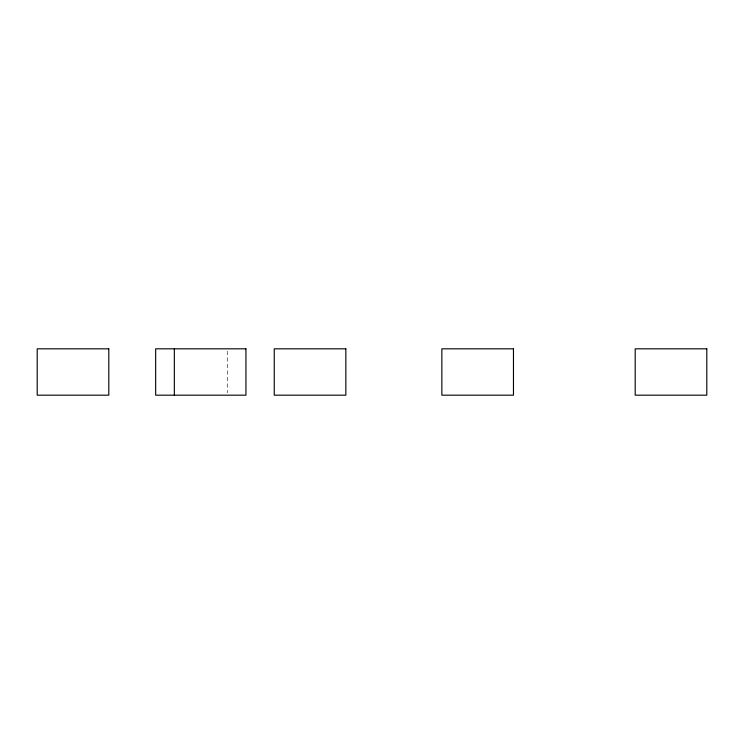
<?xml version="1.0" encoding="UTF-8"?>
<svg xmlns="http://www.w3.org/2000/svg" width="744" height="744" viewBox="0 0 744 744"><rect width="100%" height="100%" fill="white"/><g stroke="black" fill="none" stroke-linecap="round" stroke-linejoin="round"><path stroke-width="0.56" stroke-dasharray="3.72 2.79" d="M227.255 351.14L227.255 392.86"/><path stroke-width="1.12" d="M174.338 348.824L174.338 395.176M108.801 348.824L37.2 348.824L37.2 395.176L108.801 395.176L108.801 348.824M245.939 348.824L155.654 348.824L155.654 395.176L245.939 395.176L245.939 348.824M345.839 348.824L274.238 348.824L274.238 395.176L345.839 395.176L345.839 348.824M513.462 348.824L441.862 348.824L441.862 395.176L513.462 395.176L513.462 348.824M706.8 348.824L635.199 348.824L635.199 395.176L706.8 395.176L706.8 348.824"/></g></svg>
